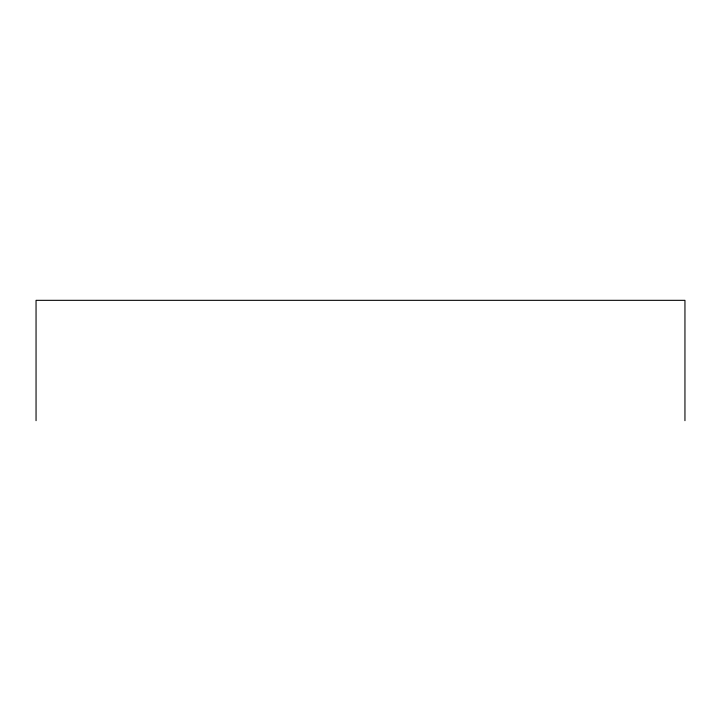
<?xml version="1.0" encoding="UTF-8"?>
<svg xmlns="http://www.w3.org/2000/svg" width="721" height="721" viewBox="0 0 721 721"><rect width="100%" height="100%" fill="white"/><g stroke="black" fill="none" stroke-linecap="round" stroke-linejoin="round"><path stroke-width="1.08" d="M684.95 420.667L684.95 300.333L36.05 300.333L36.05 420.667"/></g></svg>
